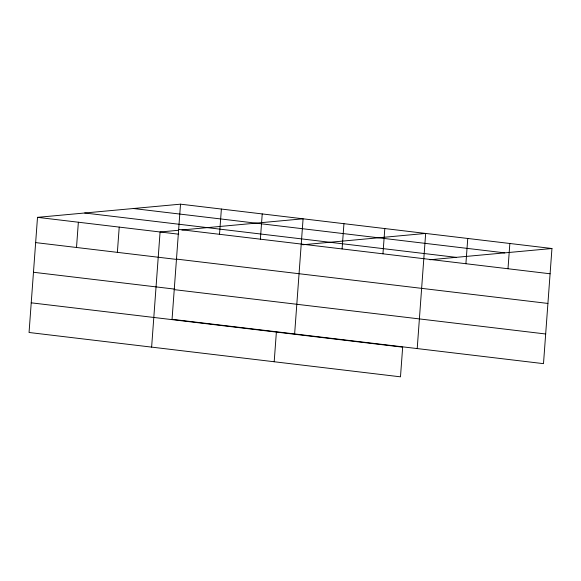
<?xml version="1.0" encoding="UTF-8"?>
<svg xmlns="http://www.w3.org/2000/svg" width="581" height="581" viewBox="0 0 581 581"><rect width="100%" height="100%" fill="white"/><g stroke="black" fill="none" stroke-linecap="round" stroke-linejoin="round"><path stroke-width="0.87" d="M180.517 204.171L172.056 319.303L543.496 363.655L551.95 248.515L180.517 204.171L37.504 217.345L29.05 332.485L400.483 376.829L402.662 347.169L31.229 302.824M76.51 247.477L78.362 222.225M117.369 252.357L119.221 227.106M151.626 347.118L160.08 231.979L178.432 230.294M219.516 234.303L221.376 209.044M260.375 239.176L262.227 213.924M274.196 361.752L276.374 332.092M294.632 333.937L303.086 218.805L181.926 229.967M342.093 248.937L343.945 223.685M382.952 253.817L384.804 228.558M417.209 348.578L425.662 233.439L302.752 244.768M465.904 263.716L467.756 238.464M507.997 268.742L509.857 243.49M429.918 259.765L551.95 248.515M133.318 208.514L504.758 252.866M84.695 212.995L456.136 257.347M178.657 229.422L550.098 273.774M37.504 217.345L178.73 234.208M176.479 259.082L547.919 303.435M35.652 242.604L176.878 259.46M33.473 272.264L174.699 289.12M174.235 289.643L545.675 333.995"/></g></svg>
